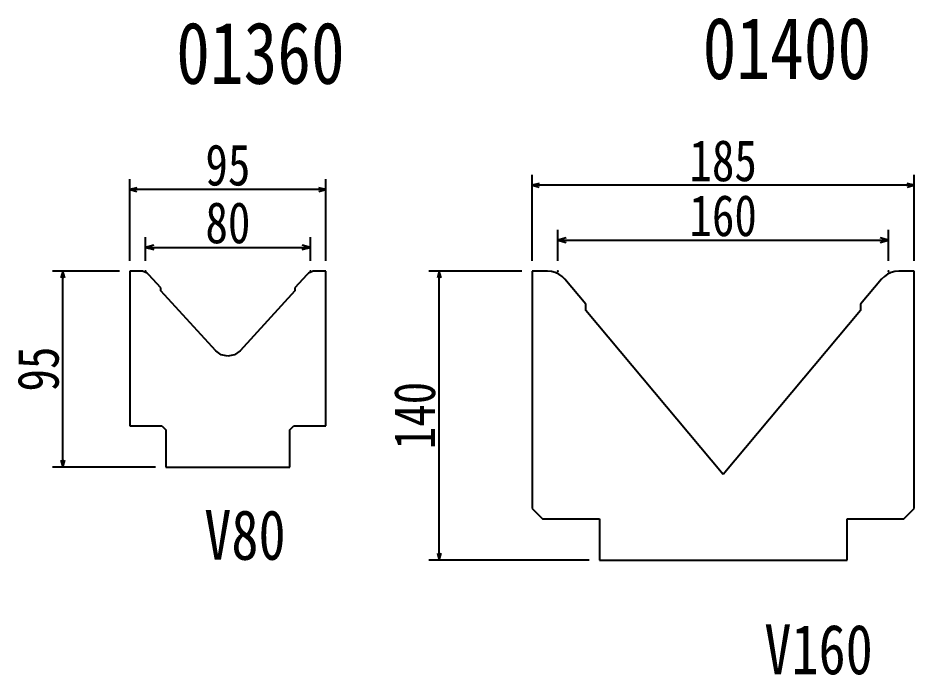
# Model space of a CAD drawing. Extents: x 11 to 8207, y 0 to 4114.
# Drawn here: x 3722 to 4156.2, y -0.4 to 317.9 of the extents above; entities that cross this region are included whole.
import ezdxf
from ezdxf.enums import TextEntityAlignment as Align

# ---------------------------------------------------------------- set-up
doc = ezdxf.new("R2010")
doc.units = 0
doc.layers.get('0').update_dxf_attribs({"linetype": 'CONTINUOUS'})
doc.styles.add('GOTHIC', font='ＭＳ ゴシック')

msp = doc.modelspace()

# ---------------------------------------------------------------- linework, layer by layer
at = {"color": 134, "linetype": 'CONTINUOUS'}
for p, q in [((3776.230931, 200.337263), (3776.230931, 239.75368)), ((3871.230931, 200.337263), (3871.230931, 239.75368)), ((3971.230931, 200.337263), (3971.230931, 241.844679)), ((4156.230931, 200.337263), (4156.230931, 241.844679)), ((3779.611671, 235.659547), (3776.230931, 234.75368)), ((3776.230931, 234.75368), (3779.611671, 233.847813)), ((3871.230931, 234.75368), (3776.230931, 234.75368)), ((3871.230931, 234.75368), (3867.85019, 235.659547)), ((3867.85019, 233.847813), (3871.230931, 234.75368)), ((3974.611671, 237.750545), (3971.230931, 236.844679)), ((3971.230931, 236.844679), (3974.611671, 235.938812)), ((4156.230931, 236.844679), (3971.230931, 236.844679)), ((4156.230931, 236.844679), (4152.85019, 237.750545)), ((4152.85019, 235.938812), (4156.230931, 236.844679)), ((3771.230931, 195.337263), (3738.745615, 195.337263)), ((3743.745615, 195.337263), (3742.839748, 191.956523)), ((3744.651481, 191.956523), (3743.745615, 195.337263)), ((3743.745615, 100.347263), (3743.745615, 195.337263)), ((3966.230931, 195.337263), (3921.143613, 195.337263)), ((3926.143613, 195.337263), (3925.237746, 191.956523)), ((3927.04948, 191.956523), (3926.143613, 195.337263)), ((3926.143613, 55.337263), (3926.143613, 195.337263)), ((3788.730931, 100.347263), (3738.745615, 100.347263)), ((3742.839748, 103.728003), (3743.745615, 100.347263)), ((3743.745615, 100.347263), (3744.651481, 103.728003)), ((3925.237746, 58.718003), (3926.143613, 55.337263)), ((3926.143613, 55.337263), (3927.04948, 58.718003)), ((3998.730931, 55.337263), (3921.143613, 55.337263))]:
    msp.add_line(p, q, dxfattribs=at)
at = {"color": 4, "linetype": 'CONTINUOUS'}
for p, q in [((3983.65903, 200.337263), (3983.65903, 215.23987)), ((4143.802832, 200.337263), (4143.802832, 215.23987)), ((3783.731455, 200.337263), (3783.731455, 211.781818)), ((3863.736283, 200.337263), (3863.736283, 211.781818)), ((3987.715918, 211.32691), (3983.65903, 210.23987)), ((3983.65903, 210.23987), (3987.715918, 209.15283)), ((3983.65903, 210.23987), (4143.802832, 210.23987)), ((4143.802832, 210.23987), (4139.745943, 211.32691)), ((4139.745943, 209.15283), (4143.802832, 210.23987)), ((3787.788343, 207.868858), (3783.731455, 206.781818)), ((3783.731455, 206.781818), (3787.788343, 205.694778)), ((3783.731455, 206.781818), (3863.736283, 206.781818)), ((3863.736283, 206.781818), (3859.679395, 207.868858)), ((3859.679395, 205.694778), (3863.736283, 206.781818))]:
    msp.add_line(p, q, dxfattribs=at)
at = {"color": 2, "linetype": 'CONTINUOUS'}
for p, q in [((3781.080931, 195.337263), (3776.230931, 195.337263)), ((3776.230931, 195.337263), (3776.230931, 120.337263)), ((3782.330931, 195.217263), (3781.080931, 195.337263)), ((3783.500931, 194.837263), (3782.330931, 195.217263)), ((3784.590931, 194.227263), (3783.500931, 194.837263)), ((3785.500931, 193.407263), (3784.590931, 194.227263)), ((3791.221931, 187.167263), (3785.500931, 193.407263)), ((3861.960931, 193.407263), (3856.220931, 187.167263)), ((3862.870931, 194.227263), (3861.960931, 193.407263)), ((3863.960931, 194.837263), (3862.870931, 194.227263)), ((3865.130931, 195.217263), (3863.960931, 194.837263)), ((3866.380931, 195.337263), (3865.130931, 195.217263)), ((3871.230931, 195.337263), (3866.380931, 195.337263)), ((3871.230931, 120.337263), (3871.230931, 195.337263)), ((3978.630931, 195.337263), (3971.230931, 195.337263)), ((3971.230931, 195.337263), (3971.230931, 80.337263)), ((3980.530931, 195.137263), (3978.630931, 195.337263)), ((3982.330931, 194.637263), (3980.530931, 195.137263)), ((3984.130931, 193.837263), (3982.330931, 194.637263)), ((3985.630931, 192.737263), (3984.130931, 193.837263)), ((3987.030931, 191.337263), (3985.630931, 192.737263)), ((3997.230931, 179.237263), (3987.030931, 191.337263)), ((4140.430931, 191.337263), (4130.230931, 179.237263)), ((4141.830931, 192.737263), (4140.430931, 191.337263)), ((4143.330931, 193.837263), (4141.830931, 192.737263)), ((4145.130931, 194.637263), (4143.330931, 193.837263)), ((4146.930931, 195.137263), (4145.130931, 194.637263)), ((4148.830931, 195.337263), (4146.930931, 195.137263)), ((4156.230931, 195.337263), (4148.830931, 195.337263)), ((4156.230931, 80.337263), (4156.230931, 195.337263)), ((3791.221931, 185.687263), (3791.221931, 187.167263)), ((3856.220931, 187.167263), (3856.220931, 185.687263)), ((3817.840931, 156.657263), (3791.221931, 185.687263)), ((3856.220931, 185.687263), (3829.620931, 156.657263)), ((3997.230931, 176.137263), (3997.230931, 179.237263)), ((4130.230931, 179.237263), (4130.230931, 176.137263)), ((4063.730931, 96.837263), (3997.230931, 176.137263)), ((4130.230931, 176.137263), (4063.730931, 96.837263)), ((3820.500931, 154.727263), (3817.840931, 156.657263)), ((3829.620931, 156.657263), (3826.960931, 154.727263)), ((3823.730931, 154.067263), (3820.500931, 154.727263)), ((3826.960931, 154.727263), (3823.730931, 154.067263)), ((3776.230931, 120.337263), (3791.730931, 120.337263)), ((3791.730931, 120.337263), (3793.730931, 118.357263)), ((3793.730931, 118.357263), (3793.730931, 100.347263)), ((3853.730931, 118.357263), (3855.730931, 120.337263)), ((3853.730931, 100.347263), (3853.730931, 118.357263)), ((3855.730931, 120.337263), (3871.230931, 120.337263)), ((3793.730931, 100.347263), (3853.730931, 100.347263)), ((3971.230931, 80.337263), (3976.230931, 75.337263)), ((4151.230931, 75.337263), (4156.230931, 80.337263)), ((3976.230931, 75.337263), (4003.730931, 75.337263)), ((4003.730931, 75.337263), (4003.730931, 55.337263)), ((4123.730931, 55.337263), (4123.730931, 75.337263)), ((4123.730931, 75.337263), (4151.230931, 75.337263)), ((4003.730931, 55.337263), (4123.730931, 55.337263))]:
    msp.add_line(p, q, dxfattribs=at)
at = {"color": 5}
for p in [(3783.731455, 195.337263), (3863.736283, 195.337263), (3983.65903, 195.337263), (4143.802832, 195.337263)]:
    msp.add_point(p, dxfattribs=at)

# ---------------------------------------------------------------- texts
at = {"color": 1, "style": 'GOTHIC', "width": 0.8}
for s, p in [('01400', (4053.800822, 318.297789)), ('01360', (3798.696926, 315.993002))]:
    msp.add_text(s, height=30, dxfattribs=at).set_placement(p, align=Align.TOP_LEFT)
at = {"color": 134, "style": 'GOTHIC', "width": 0.8}
for s, p in [('95', (3823.730931, 236.75368)), ('185', (4063.730931, 238.844679))]:
    msp.add_text(s, height=20, dxfattribs=at).set_placement(p, align=Align.CENTER)
at = {"color": 4, "style": 'GOTHIC', "width": 0.8}
for s, p in [('160', (4063.730931, 212.23987)), ('80', (3823.733869, 208.781818))]:
    msp.add_text(s, height=20, dxfattribs=at).set_placement(p, align=Align.CENTER)
at = {"color": 134, "style": 'GOTHIC', "width": 0.8}
for s, p in [('95', (3741.745615, 147.842263)), ('140', (3924.143613, 125.337263))]:
    msp.add_text(s, height=20, rotation=90, dxfattribs=at).set_placement(p, align=Align.CENTER)
at = {"color": 7, "style": 'GOTHIC', "width": 0.8}
for s, p in [('V80', (3812.283361, 79.597879)), ('V160', (4083.663961, 24.143239))]:
    msp.add_text(s, height=24.143239, dxfattribs=at).set_placement(p, align=Align.TOP_LEFT)

doc.saveas('drawing.dxf')
